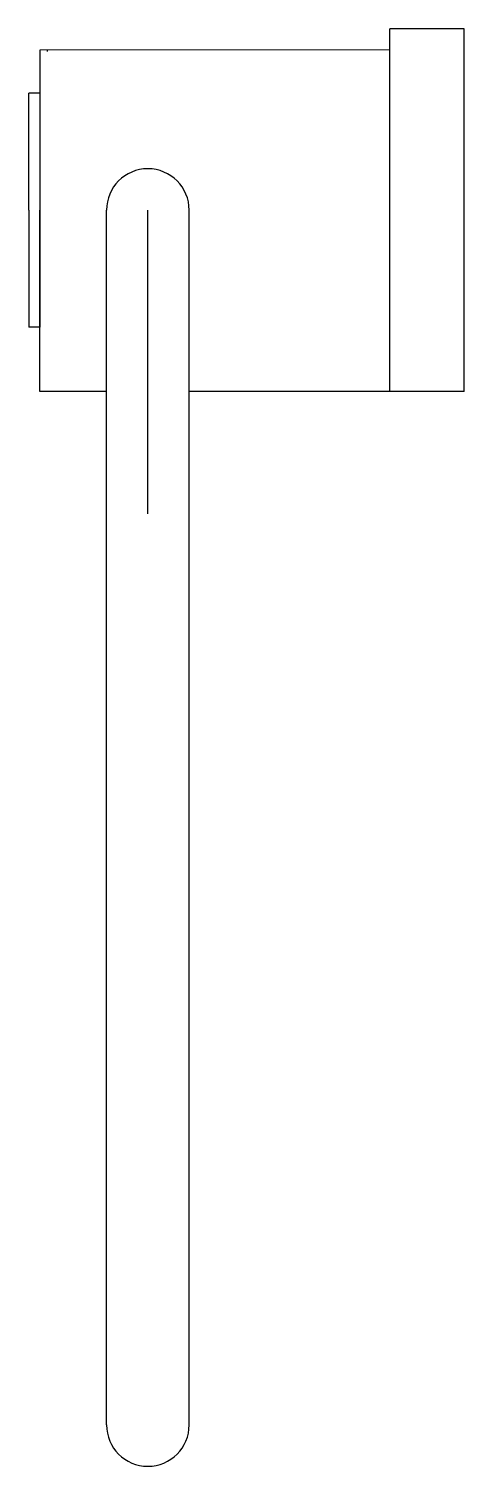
# Model space of a CAD drawing. Extents: x 0.049 to 0.108, y 87.818 to 88.012.
import ezdxf

# ---------------------------------------------------------------- set-up
doc = ezdxf.new("R2010")
doc.units = 0
doc.header["$LTSCALE"] = 0.2
doc.header["$MEASUREMENT"] = 0
doc.linetypes.add('AXES', pattern=[0.54, 0.3, -0.08, 0.08, -0.08])
doc.linetypes.add('CONTINU', pattern=[0])
doc.layers.get('0').update_dxf_attribs({"linetype": 'CONTINUOUS'})
doc.layers.add('DECA_EIXOS', color=5, linetype='AXES')

msp = doc.modelspace()

# ---------------------------------------------------------------- linework, layer by layer
at = {"linetype": 'CONTINU'}
for points in [[(0.09762, 87.96301), (0.09762, 88.01201)], [(0.10768, 88.01201), (0.09762, 88.01201)], [(0.10768, 87.96301), (0.10768, 88.01201)], [(0.09762, 88.00918), (0.05032, 88.00912)], [(0.05032, 88.00912), (0.05032, 88.00592)], [(0.05032, 88.00807), (0.05032, 88.00592)], [(0.05032, 88.00807), (0.05032, 87.99725)], [(0.05133, 88.00895), (0.05133, 88.00918)], [(0.05032, 88.00331), (0.04881, 88.00331)], [(0.04881, 87.98751), (0.04881, 88.00331)], [(0.05032, 88.00331), (0.05032, 87.98751)], [(0.05032, 87.99725), (0.05032, 87.98751)], [(0.04881, 87.98751), (0.04881, 87.97171)], [(0.05032, 87.97684), (0.05032, 87.98751)], [(0.05032, 87.98751), (0.05032, 87.97171)], [(0.05933, 87.82338), (0.05933, 87.98751)], [(0.0705, 87.82338), (0.0705, 87.98751)], [(0.05032, 87.9685), (0.05032, 87.97684)], [(0.05032, 87.97171), (0.04881, 87.97171)], [(0.05032, 87.96301), (0.05032, 87.9685)], [(0.05032, 87.96402), (0.05032, 87.9685)], [(0.05933, 87.96301), (0.05032, 87.96301)], [(0.10768, 87.96301), (0.0705, 87.96301)]]:
    msp.add_lwpolyline(points, dxfattribs=at)
for points in [[(0.0705, 87.98751, 1), (0.05933, 87.98751)], [(0.05933, 87.82338, 0.999946), (0.0705, 87.82338)]]:
    msp.add_lwpolyline(points, format="xyb", dxfattribs=at)
at = {"layer": 'DECA_EIXOS'}
msp.add_lwpolyline([(0.06492, 87.94648), (0.06492, 87.98751)], dxfattribs=at)

doc.saveas('drawing.dxf')
